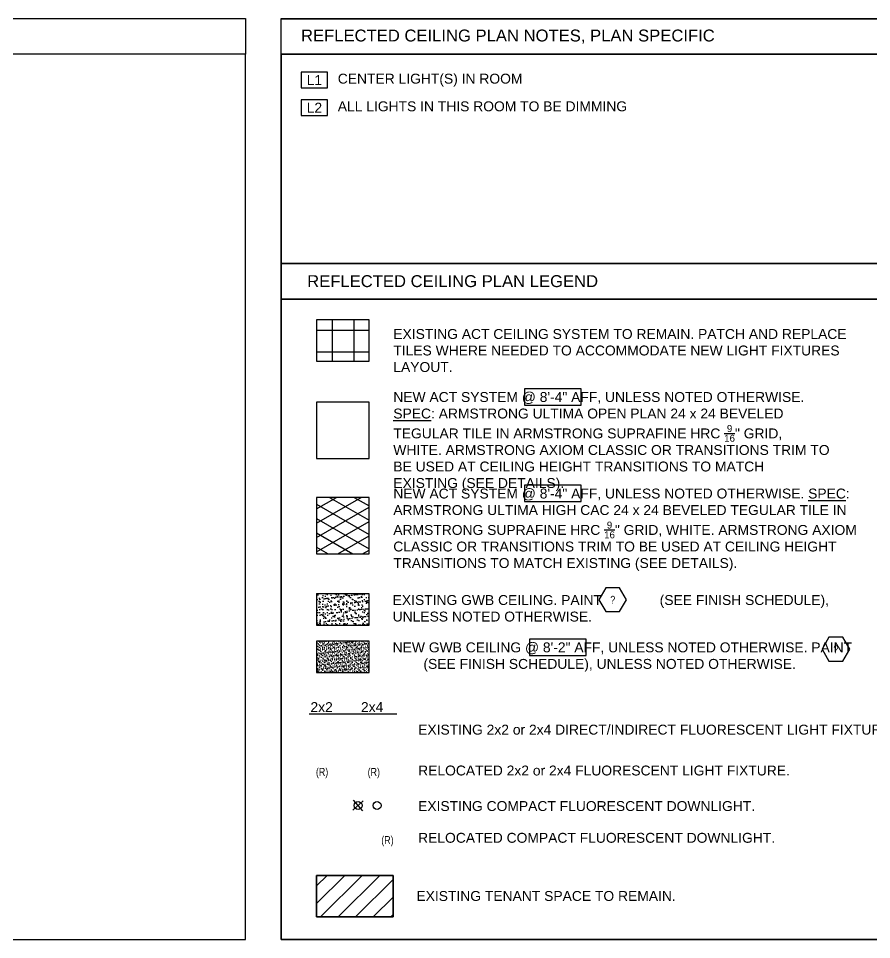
# Model space of a CAD drawing. Header units: inches. Extents: x 435 to 7273, y 589 to 6698.
# Drawn here: x 1720 to 2580, y 1992 to 2922 of the extents above; entities that cross this region are included whole.
import ezdxf
from ezdxf.enums import TextEntityAlignment as Align

# ---------------------------------------------------------------- set-up
doc = ezdxf.new("R2010")
doc.units = ezdxf.units.IN
doc.header["$LTSCALE"] = 96
doc.header["$MEASUREMENT"] = 0
for name, color, linetype in [('A-Anno-Clng', 7, 'Continuous'), ('A-Anno-Demo', 7, 'Continuous'), ('A-Anno-FinF', 7, 'Continuous'), ('A-Anno-PwrS', 7, 'Continuous'), ('A-Clng-Grid-Exst', 11, 'Continuous'), ('A-Clng-Neww', 94, 'Continuous'), ('A-Clng-Patt', 13, 'Continuous'), ('A-Grid-Clip', 231, 'Continuous'), ('A-Lite-Exst', 55, 'Continuous'), ('A-Lite-Neww', 181, 'Continuous'), ('Legend 300$0$A-Anno-PwrS', 7, 'Continuous')]:
    doc.layers.add(name, color=color, linetype=linetype)
doc.styles.add('OTJ_Title1', font='swiss.ttf')
doc.styles.add('XFINE_0', font='swissl.ttf')
doc.styles.add('XFINE_1-8', font='swissl.ttf', dxfattribs={"height": 10})

# ---------------------------------------------------------------- blocks, each defined once
blk = doc.blocks.new('inc_down3')
at = {"color": 0, "linetype": 'ByBlock'}
for p, q in [((17.08, 7.18), (7.18, 17.08)), ((7.18, 7.18), (17.08, 17.08))]:
    blk.add_line(p, q, dxfattribs=at)
blk.add_circle((12.13, 12.13), 4, dxfattribs=at)
blk = doc.blocks.new('*U219')
at = {"color": 0, "linetype": 'ByBlock', "lineweight": -3}
blk.add_blockref('inc_down3', (0, 0), dxfattribs=at)
blk = doc.blocks.new('Downlight')
at = {"color": 0, "linetype": 'ByBlock'}
blk.add_circle((12.13, 12.13), 4, dxfattribs=at)
blk = doc.blocks.new('*U220')
at = {"color": 0, "linetype": 'ByBlock', "lineweight": -3}
blk.add_blockref('Downlight', (0, 0), dxfattribs=at)
blk = doc.blocks.new('Finish_Tag')
at = {"color": 4, "linetype": 'ByBlock', "lineweight": -2}
blk.add_lwpolyline([(1.74, 0), (0.87, 1.5), (-0.87, 1.5), (-1.74, 0), (-0.87, -1.5), (0.87, -1.5)], close=True, dxfattribs=at)
at = {"color": 0, "linetype": 'ByBlock', "lineweight": -2, "style": 'XFINE_0', "width": 0.8}
blk.add_attdef('FINISH_TAG', text='', height=1, dxfattribs=at).set_placement((0, 0), align=Align.MIDDLE)
blk = doc.blocks.new('Plan Note Tag')
at = {"color": 4}
blk.add_lwpolyline([(28.07, 1.11), (54.73, 1.11), (54.73, 17.11), (28.07, 17.11)], close=True, dxfattribs=at)
at = {"color": 0, "style": 'XFINE_1-8'}
blk.add_attdef('MULTI-NOTE', text='', height=10, dxfattribs=at).set_placement((41.4, 9.11), align=Align.MIDDLE_CENTER)

msp = doc.modelspace()

# ---------------------------------------------------------------- hatches: boundary and pattern name
at = {"layer": 'A-Anno-Demo'}
h = msp.add_hatch(dxfattribs=at)
h.set_pattern_fill('ANSI31', color=8, scale=100)
h.set_pattern_definition([(45, (0, -557.472), (-8.838835, 8.838835), [])])
h.paths.add_polyline_path([(2020.29, 2056.88), (2097.41, 2056.88), (2097.41, 2014.88), (2020.29, 2014.88)])
at = {"layer": 'A-Clng-Grid-Exst'}
h = msp.add_hatch(dxfattribs=at)
h.set_pattern_fill('ANSI37', color=256, scale=175, angle=45, style=0)
h.set_pattern_definition([(90, (2780.214, 310.144), (-21.875, 4e-15), []), (180, (2780.214, 310.144), (-4e-15, -21.875), [])])
h.paths.add_polyline_path([(2020.29, 2575.7), (2073.32, 2575.7), (2073.32, 2617.7), (2020.29, 2617.7)])
at = {"layer": 'A-Clng-Patt'}
h = msp.add_hatch(dxfattribs=at)
h.set_pattern_fill('GENERAL_DIAMONDS', color=256, scale=100, angle=90, style=0, pattern_type=2)
h.set_pattern_definition([(150, (2786.843, 170.185), (-6.25, -10.82532), []), (210, (2786.843, 170.185), (6.25, -10.82532), [])])
h.paths.add_polyline_path([(2020.29, 2381.37), (2073.32, 2381.37), (2073.32, 2438.37), (2020.29, 2438.37)])
h = msp.add_hatch(dxfattribs=at)
h.set_pattern_fill('AR-SAND', color=256, scale=3, style=0)
h.set_pattern_definition([(37.5, (-1405.838, 1643.1897), (-0.18898, 5.780471), [0, -4.56, 0, -5.1, 0, -4.875]), (7.5, (-1405.838, 1643.19), (5.30933, 8.466438), [0, -2.46, 0, -4.11, 0, -1.575]), (327.5, (-1409.528, 1643.1897), (9.3424256, 0.016977), [0, -1.5, 0, -5.4, 0, -7.05]), (317.5, (-1409.528, 1643.19), (9.01838, 2.633027), [0, -0.75, 0, -3.54, 0, -4.05])])
h.paths.add_polyline_path([(2020.29, 2341.09), (2020.29, 2309.3), (2073.32, 2309.3), (2073.32, 2341.09)])
h = msp.add_hatch(dxfattribs=at)
h.set_pattern_fill('AR-SAND', color=256, scale=1.5, style=0)
h.set_pattern_definition([(37.5, (-564.534, 2417.6863), (-0.09449, 2.8902357), [0, -2.28, 0, -2.55, 0, -2.4375]), (7.5, (-564.534, 2417.6863), (2.654665, 4.233219), [0, -1.23, 0, -2.055, 0, -0.7875]), (327.5, (-566.379, 2417.6863), (4.6712128, 0.0084886), [0, -0.75, 0, -2.7, 0, -3.525]), (317.5, (-566.379, 2417.6863), (4.50919, 1.3165133), [0, -0.375, 0, -1.77, 0, -2.025])])
h.paths.add_polyline_path([(2020.29, 2293.3), (2020.29, 2261.51), (2073.32, 2261.51), (2073.32, 2293.3)])

# ---------------------------------------------------------------- linework, layer by layer
msp.add_lwpolyline([(2012.92, 2219.91), (2101.19, 2219.91)])
at = {"elevation": 96}
msp.add_lwpolyline([(2020.29, 2056.88), (2097.41, 2056.88), (2097.41, 2014.88), (2020.29, 2014.88)], close=True, dxfattribs=at)
at = {"layer": 'A-Anno-PwrS', "color": 5}
for points in [[(435.45, 2921.73), (1948.74, 2921.73), (1948.74, 2885.73), (435.45, 2885.73)], [(1984.74, 2921.73), (3329.63, 2921.73), (3329.63, 1992.09), (1984.74, 1992.09)], [(1984.74, 2921.73), (3329.63, 2921.73), (3329.63, 2885.73), (1984.74, 2885.73)], [(1984.74, 2921.35), (3329.63, 2921.35), (3329.63, 2885.35), (1984.74, 2885.35)], [(1192.09, 1992.09), (1948.74, 1992.09), (1948.74, 2885.73), (1192.09, 2885.73)], [(1984.74, 2674.51), (2596.82, 2674.51), (2596.82, 2885.35), (1984.74, 2885.35)], [(1984.74, 1992.09), (2596.82, 1992.09), (2596.82, 2638.51), (1984.74, 2638.51)]]:
    msp.add_lwpolyline(points, close=True, dxfattribs=at)
at = {"layer": 'A-Clng-Neww', "elevation": 96}
for points in [[(2020.29, 2575.7), (2073.32, 2575.7), (2073.32, 2617.7), (2020.29, 2617.7)], [(2020.29, 2309.3), (2073.32, 2309.3), (2073.32, 2341.09), (2020.29, 2341.09)], [(2020.29, 2261.51), (2073.32, 2261.51), (2073.32, 2293.3), (2020.29, 2293.3)], [(2020.29, 2014.88), (2097.41, 2014.88), (2097.41, 2056.88), (2020.29, 2056.88)]]:
    msp.add_lwpolyline(points, close=True, dxfattribs=at)
at = {"layer": 'A-Grid-Clip'}
for points in [[(2229.99, 2531.34), (2287.09, 2531.34), (2287.09, 2548.04), (2229.99, 2548.04)], [(2229.99, 2434.09), (2287.09, 2434.09), (2287.09, 2450.79), (2229.99, 2450.79)], [(2235, 2278.64), (2292.1, 2278.64), (2292.1, 2295.33), (2235, 2295.33)]]:
    msp.add_lwpolyline(points, close=True, dxfattribs=at)
at = {"layer": 'A-Grid-Clip', "elevation": 96}
for points in [[(2020.29, 2477.56), (2073.32, 2477.56), (2073.32, 2534.56), (2020.29, 2534.56)], [(2020.29, 2477.56), (2073.32, 2477.56), (2073.32, 2534.56), (2020.29, 2534.56)], [(2020.29, 2381.37), (2073.32, 2381.37), (2073.32, 2438.37), (2020.29, 2438.37)]]:
    msp.add_lwpolyline(points, close=True, dxfattribs=at)
at = {"layer": 'Legend 300$0$A-Anno-PwrS', "color": 5}
msp.add_lwpolyline([(1984.74, 2638.51), (2596.82, 2638.51), (2596.82, 2674.51), (1984.74, 2674.51)], close=True, dxfattribs=at)

# ---------------------------------------------------------------- block references
at = {"layer": 'A-Anno-Clng'}
for p, values in [((1976.75, 2850.42), {'MULTI-NOTE': 'L1'}), ((1976.75, 2822.51), {'MULTI-NOTE': 'L2'})]:
    msp.add_blockref('Plan Note Tag', p, dxfattribs=at).add_auto_attribs(values)
at = {"layer": 'A-Anno-FinF', "xscale": 8, "yscale": 8, "zscale": 8}
for p in [(2319.03, 2335.03), (2544.06, 2285.12)]:
    msp.add_blockref('Finish_Tag', p, dxfattribs=at).add_auto_attribs({'FINISH_TAG': '?'})
at = {"layer": 'A-Lite-Exst', "lineweight": -3, "rotation": 356.4966595149691}
for name, p in [('*U219', (2049.34, 2116.01, -96)), ('*U220', (2068.53, 2116.01, -96))]:
    msp.add_blockref(name, p, dxfattribs=at)

# ---------------------------------------------------------------- texts
at = {"style": 'XFINE_1-8'}
for s, p in [('2x2', (2025.41, 2221.7, -96)), ('2x4', (2076.34, 2221.7, -96))]:
    msp.add_text(s, height=10, dxfattribs=at).set_placement(p, align=Align.CENTER)
for s, insert, char_height, width, attachment_point, style in [('{\\fSwis721 BT|b0|i0|c0|p34;REFLECTED CEILING PLAN NOTES, PLAN SPECIFIC}', (2004.61, 2903.35), 12, 741.0723, 4, 'OTJ_Title1'), ('CENTER LIGHT(S) IN ROOM', (2041.7, 2865.93), 10, 596.6789, 1, 'XFINE_1-8'), ('ALL LIGHTS IN THIS ROOM TO BE DIMMING', (2041.7, 2838.02), 10, 596.6789, 1, 'XFINE_1-8'), ('REFLECTED CEILING PLAN LEGEND', (2010.83, 2656.51), 12, 473.8014, 4, 'OTJ_Title1'), ('EXISTING ACT CEILING SYSTEM TO REMAIN. PATCH AND REPLACE TILES WHERE NEEDED TO ACCOMMODATE NEW LIGHT FIXTURES LAYOUT.', (2097.7, 2608.26), 10, 465.011, 1, 'XFINE_1-8'), ('\\A1;NEW ACT SYSTEM @ 8\'-4" AFF, UNLESS NOTED OTHERWISE. {\\LSPEC}: ARMSTRONG ULTIMA OPEN PLAN 24 x 24 BEVELED TEGULAR TILE IN ARMSTRONG SUPRAFINE HRC {\\H0.7x;\\S9/16;}" GRID, WHITE. ARMSTRONG AXIOM CLASSIC OR TRANSITIONS TRIM TO BE USED AT CEILING HEIGHT TRANSITIONS TO MATCH EXISTING ({\\H0.99998x;SEE DETAILS).}', (2097.7, 2544.65), 10, 440.6395, 1, 'XFINE_1-8'), ('\\A1;NEW ACT SYSTEM @ 8\'-4" AFF, UNLESS NOTED OTHERWISE. {\\LSPEC}:  ARMSTRONG ULTIMA HIGH CAC 24 x 24 BEVELED TEGULAR TILE IN ARMSTRONG SUPRAFINE HRC {\\H0.7x;\\S9/16;\\H1.4286x;" GRID, WHITE. ARMSTRONG AXIOM CLASSIC OR TRANSITIONS TRIM TO BE USED AT CEILING HEIGHT TRANSITIONS TO MATCH EXISTING (}SEE DETAILS).', (2097.7, 2447.23), 10, 469.1159, 1, 'XFINE_1-8'), ('EXISTING GWB CEILING. PAINT               (SEE FINISH SCHEDULE), UNLESS NOTED OTHERWISE.', (2097.04, 2339.76), 10, 464.8574, 1, 'XFINE_1-8'), ('NEW GWB CEILING @ 8\'-2" AFF, UNLESS NOTED OTHERWISE. PAINT           (SEE FINISH SCHEDULE), UNLESS NOTED OTHERWISE.', (2097.04, 2291.98), 10, 472.7923, 1, 'XFINE_1-8'), ('EXISTING 2x2 or 2x4 DIRECT/INDIRECT FLUORESCENT LIGHT FIXTURE. ', (2122.77, 2208.95, -96), 10, 528.5072, 1, 'XFINE_1-8'), ('RELOCATED 2x2 or 2x4 FLUORESCENT LIGHT FIXTURE. ', (2122.77, 2167.71, -96), 10, 528.5072, 1, 'XFINE_1-8'), ('EXISTING COMPACT FLUORESCENT DOWNLIGHT.', (2122.72, 2131.84, -96), 10, 528.5072, 1, 'XFINE_1-8'), ('RELOCATED COMPACT FLUORESCENT DOWNLIGHT.', (2122.72, 2099.78, -96), 10, 528.5072, 1, 'XFINE_1-8'), ('EXISTING TENANT SPACE TO REMAIN.', (2121.01, 2041.09), 10, 539.2002, 1, 'XFINE_1-8')]:
    msp.add_mtext(s, dxfattribs=dict(insert=insert, char_height=char_height, width=width, attachment_point=attachment_point, style=style))
at = {"layer": 'A-Lite-Neww', "linetype": 'Continuous', "lineweight": -3, "style": 'XFINE_1-8', "width": 0.8}
for p in [(2019.66, 2157.32), (2071.83, 2157.19), (2085.61, 2088.51, -96)]:
    msp.add_text('(R)', height=8, dxfattribs=at).set_placement(p)

doc.saveas('drawing.dxf')
